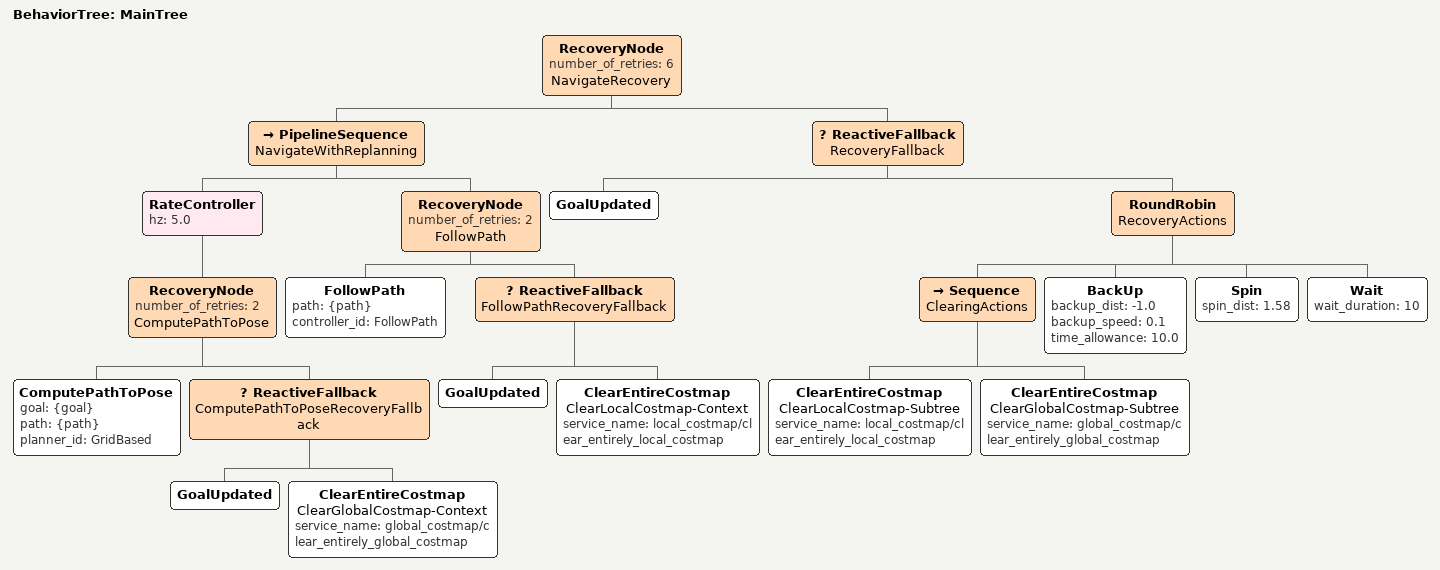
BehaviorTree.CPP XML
<root main_tree_to_execute="MainTree">
  <BehaviorTree ID="MainTree">
    <RecoveryNode number_of_retries="6" name="NavigateRecovery">
      <PipelineSequence name="NavigateWithReplanning">
        <RateController hz="5.0">
          <RecoveryNode number_of_retries="2" name="ComputePathToPose">
            <ComputePathToPose goal="{goal}" path="{path}" planner_id="GridBased"/>
            <ReactiveFallback name="ComputePathToPoseRecoveryFallback">
              <GoalUpdated/>
              <ClearEntireCostmap name="ClearGlobalCostmap-Context" service_name="global_costmap/clear_entirely_global_costmap"/>
            </ReactiveFallback>
          </RecoveryNode>
        </RateController>
        <RecoveryNode number_of_retries="2" name="FollowPath">
          <FollowPath path="{path}" controller_id="FollowPath"/>
          <ReactiveFallback name="FollowPathRecoveryFallback">
            <GoalUpdated/>
            <ClearEntireCostmap name="ClearLocalCostmap-Context" service_name="local_costmap/clear_entirely_local_costmap"/>
          </ReactiveFallback>
        </RecoveryNode>
      </PipelineSequence>
      <ReactiveFallback name="RecoveryFallback">
        <GoalUpdated/>
        <RoundRobin name="RecoveryActions">
          <Sequence name="ClearingActions">
            <ClearEntireCostmap name="ClearLocalCostmap-Subtree" service_name="local_costmap/clear_entirely_local_costmap"/>
            <ClearEntireCostmap name="ClearGlobalCostmap-Subtree" service_name="global_costmap/clear_entirely_global_costmap"/>
          </Sequence>
          <BackUp backup_dist="-1.0" backup_speed="0.1" time_allowance="10.0"/>
          <Spin spin_dist="1.58"/>
          <Wait wait_duration="10"/>
        </RoundRobin>
      </ReactiveFallback>
    </RecoveryNode>
  </BehaviorTree>
</root>
